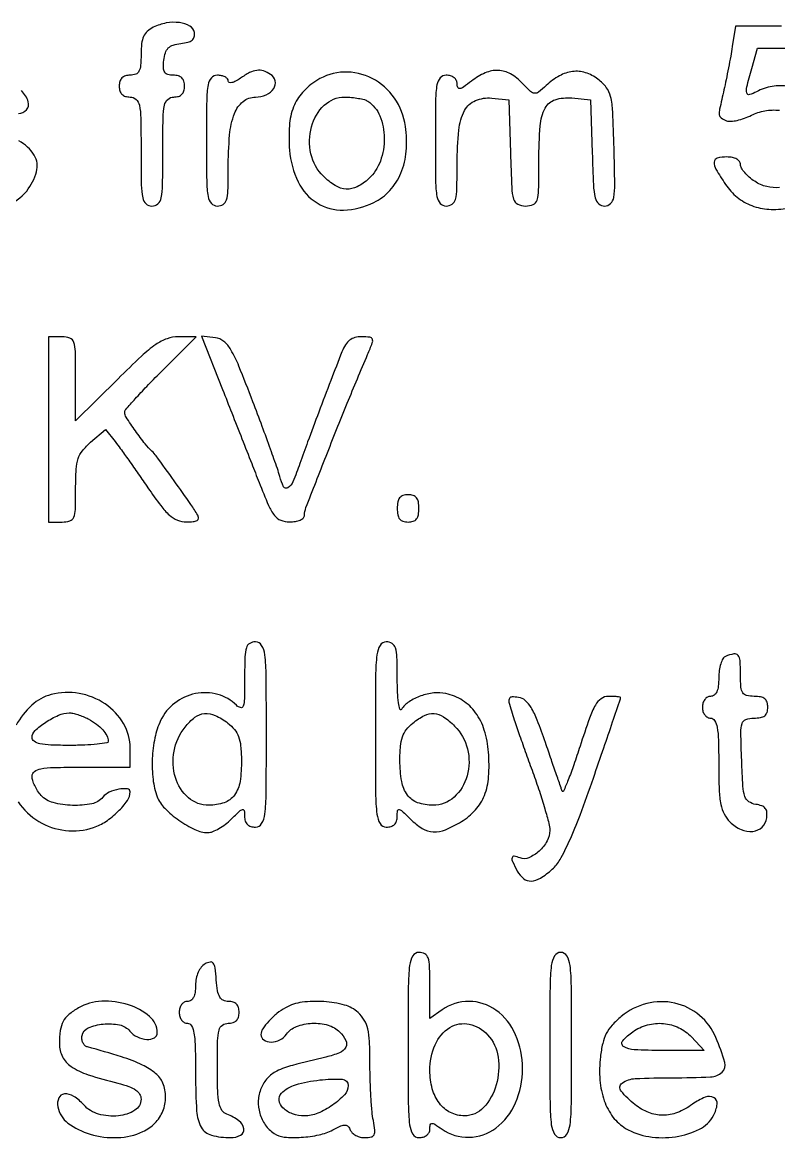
# Model space of a CAD drawing. Extents: x 23 to 201, y 13 to 268.
# Drawn here: x 96.46 to 108.2, y 75.89 to 93.21 of the extents above; entities that cross this region are included whole.
import ezdxf

# ---------------------------------------------------------------- set-up
doc = ezdxf.new("R2010")
doc.units = 0
doc.header["$MEASUREMENT"] = 0

msp = doc.modelspace()

# ---------------------------------------------------------------- linework, layer by layer
for points in [[(98.49555, 93.12786, 0.069107), (98.402598, 93.064882, 0.103128), (98.344809, 92.985918, 0.079277), (98.31434, 92.874973, 0.027458), (98.3052, 92.708672, -0.018729), (98.298699, 92.535176, -0.101471), (98.273055, 92.445034, -0.182393), (98.221987, 92.39928, -0.092701), (98.136, 92.3832, 0.072254), (98.062131, 92.372469, 0.124864), (98.0091, 92.3409, 0.124864), (97.977531, 92.287869, 0.072254), (97.9668, 92.214, 0.072254), (97.977531, 92.140131, 0.124864), (98.0091, 92.0871, 0.124864), (98.062131, 92.055531, 0.072254), (98.136, 92.0448, -0.186821), (98.228249, 92.009085, -0.160003), (98.27982, 91.9179, -0.045528), (98.301202, 91.717704, -0.003852), (98.3052, 91.1988, 0.003852), (98.309198, 90.679896, 0.045528), (98.33058, 90.4797, 0.160003), (98.382151, 90.388515, 0.186821), (98.4744, 90.3528, 0.186821), (98.566649, 90.388515, 0.160003), (98.61822, 90.4797, 0.045528), (98.639602, 90.679896, 0.003852), (98.6436, 91.1988, -0.003852), (98.647598, 91.717704, -0.045528), (98.66898, 91.9179, -0.160003), (98.720551, 92.009085, -0.186821), (98.8128, 92.0448, 0.072254), (98.886669, 92.055531, 0.124864), (98.9397, 92.0871, 0.124864), (98.971269, 92.140131, 0.072254), (98.982, 92.214, 0.072567), (98.971098, 92.288719, 0.128696), (98.938998, 92.34158, 0.125627), (98.884475, 92.372734, 0.067396), (98.807181, 92.3832, -0.063986), (98.720112, 92.394388, -0.189333), (98.67227, 92.429258, -0.140684), (98.652694, 92.495536, -0.030565), (98.659131, 92.61585, -0.047085), (98.684058, 92.733575, -0.123447), (98.728765, 92.806755, -0.121441), (98.803222, 92.850886, -0.044822), (98.923578, 92.875754, 0.035072), (99.032477, 92.896053, 0.105896), (99.099571, 92.929748, 0.158496), (99.131765, 92.978887, 0.113718), (99.134354, 93.044954, 0.219558), (99.062086, 93.14628, 0.097791), (98.903071, 93.199687, 0.077285), (98.697699, 93.19451, 0.06962)], [(99.846824, 92.336103, -0.029426), (99.773631, 92.291008, -0.068119), (99.713291, 92.268481, -0.143156), (99.674858, 92.270909, -0.315737), (99.6588, 92.293803, 0.182509), (99.645915, 92.327927, 0.090908), (99.609097, 92.35694, 0.070816), (99.554343, 92.376597, 0.050863), (99.4896, 92.3832, 0.212584), (99.396423, 92.341709, 0.142907), (99.345075, 92.23515, 0.038318), (99.324175, 91.999739, 0.002988), (99.3204, 91.368, 0.002988), (99.324175, 90.736261, 0.038318), (99.345075, 90.50085, 0.142907), (99.396423, 90.394291, 0.212584), (99.4896, 90.3528, 0.140051), (99.580064, 90.378646, 0.184597), (99.631476, 90.446397, 0.064287), (99.654147, 90.590876, 0.006813), (99.6588, 90.932376, -0.020675), (99.680473, 91.456294, -0.070132), (99.755849, 91.789109, -0.129156), (99.888588, 91.97518, -0.175329), (100.081025, 92.0448, 0.103796), (100.247486, 92.079732, 0.142257), (100.364277, 92.177372, 0.204024), (100.387073, 92.29633, 0.20068), (100.317315, 92.396291, 0.062689), (100.204069, 92.449633, 0.111008), (100.10177, 92.459264, 0.090025), (99.990774, 92.4241, 0.031171)], [(101.031441, 92.302606, 0.07099), (100.81153, 92.11713, 0.089612), (100.672731, 91.890564, 0.075842), (100.607909, 91.600015, 0.037005), (100.610141, 91.219299, 0.092769), (100.743807, 90.726463, 0.142326), (101.037663, 90.39982, 0.148979), (101.449894, 90.290311, 0.104953), (101.918171, 90.407525, 0.094843), (102.166512, 90.593792, 0.085938), (102.338895, 90.8647, 0.077348), (102.422189, 91.20382, 0.058323), (102.410642, 91.587966, 0.114447), (102.237443, 92.028665, 0.123208), (101.891509, 92.334065, 0.128915), (101.455509, 92.432319, 0.131793)], [(103.434909, 92.29246, -0.010926), (103.31262, 92.20052, -0.109252), (103.254161, 92.175447, -0.356195), (103.223456, 92.192095, -0.097709), (103.212, 92.25016, 0.119112), (103.199362, 92.302458, 0.107981), (103.163952, 92.34542, 0.095021), (103.109503, 92.373549, 0.071968), (103.0428, 92.3832, 0.212584), (102.949623, 92.341709, 0.142907), (102.898275, 92.23515, 0.038318), (102.877375, 91.999739, 0.002988), (102.8736, 91.368, 0.002988), (102.877375, 90.736261, 0.038318), (102.898275, 90.50085, 0.142907), (102.949623, 90.394291, 0.212584), (103.0428, 90.3528, 0.154493), (103.133884, 90.381632, 0.178348), (103.185411, 90.456197, 0.057401), (103.207601, 90.617128, 0.005587), (103.212, 91.010776, -0.024309), (103.237363, 91.532141, -0.097368), (103.328689, 91.836689, -0.173473), (103.495972, 91.989987, -0.1244), (103.748877, 92.028404), (104.0157, 92.0025), (104.039914, 91.17765, 0.003515), (104.059558, 90.637873, 0.05794), (104.088093, 90.460104, 0.208284), (104.152023, 90.381947, 0.119183), (104.272564, 90.3528, 0.100594), (104.392812, 90.37724, 0.224014), (104.453578, 90.445276, 0.067914), (104.477105, 90.598198, 0.004257), (104.481, 91.05573, -0.017867), (104.50043, 91.59927, -0.103297), (104.578685, 91.874179, -0.199004), (104.733817, 92.003453, -0.099499), (104.992334, 92.030309), (105.2847, 92.0025), (105.308914, 91.17765, 0.004248), (105.327775, 90.679462, 0.045971), (105.355491, 90.480209, 0.152577), (105.409637, 90.388411, 0.185864), (105.502126, 90.3528, 0.194036), (105.594026, 90.389859, 0.162547), (105.64308, 90.483648, 0.043268), (105.658341, 90.691907, 0.00333), (105.647112, 91.253355, 0.004525), (105.626907, 91.81895, 0.046146), (105.594888, 92.051226, 0.106365), (105.527635, 92.193656, 0.069377), (105.397815, 92.321875, 0.082809), (105.202554, 92.422394, 0.108636), (105.003429, 92.441117, 0.098683), (104.800622, 92.374044, 0.05854), (104.594582, 92.222843, -0.020161), (104.475971, 92.120954, -0.195886), (104.413629, 92.102857, -0.165973), (104.35093, 92.131863, -0.01359), (104.221968, 92.261869, 0.075812), (104.040059, 92.404593, 0.119334), (103.849971, 92.458512, 0.11319), (103.648998, 92.420574, 0.063716)], [(101.824585, 91.980055, -0.149579), (102.012128, 91.750546, -0.094419), (102.081344, 91.408872, -0.090076), (102.020577, 91.050734, -0.118813), (101.838552, 90.775466, -0.070686), (101.661312, 90.651883, -0.131465), (101.491019, 90.616241, -0.124024), (101.318811, 90.66987, -0.059247), (101.135455, 90.814255, -0.14133), (100.942327, 91.163942, -0.122278), (100.950547, 91.584335, -0.137663), (101.148616, 91.917398, -0.193764), (101.46628, 92.043505, -0.020929), (101.574644, 92.038436, -0.021673), (101.680935, 92.024332, -0.022007), (101.77148, 92.004153, -0.081543)], [(99.570893, 87.502749, -0.000027), (99.713418, 87.14023, -0.000019), (99.871995, 86.736775, -0.00002), (100.022463, 86.353861, -0.000043), (100.13759, 86.060777, 0.008266), (100.284453, 85.704245, 0.062482), (100.376661, 85.547618, 0.134577), (100.474242, 85.473993, 0.093444), (100.61055, 85.447427, 0.042386), (100.700295, 85.454495, 0.063801), (100.775391, 85.476965, 0.084874), (100.825855, 85.510571, 0.206343), (100.8432, 85.550811, -0.09279), (100.865343, 85.669103, -0.000932), (101.177647, 86.469632, -0.003405), (101.506123, 87.290514, -0.00426), (101.822558, 88.04745, 0.009418), (101.895014, 88.22592, 0.176277), (101.896079, 88.285579, 0.292576), (101.857935, 88.315825, 0.025293), (101.728037, 88.3224, 0.065242), (101.624714, 88.30886, 0.098548), (101.543535, 88.268937, 0.089649), (101.478712, 88.197724, 0.046184), (101.424227, 88.08975, 0.002172), (101.25102, 87.644093, 0.001614), (101.063486, 87.150535, 0.001615), (100.891514, 86.688975, 0.004236), (100.77197, 86.356282, -0.014088), (100.662856, 86.070442, -0.150883), (100.58453, 85.97599, -0.445737), (100.517555, 85.993782, -0.056718), (100.458401, 86.151311, 0.022536), (100.421273, 86.275293, 0.002127), (100.31531, 86.574572, 0.00272), (100.185447, 86.930354, 0.002138), (100.040964, 87.314561, 0.004951), (99.823871, 87.867913, 0.036755), (99.699056, 88.121585, 0.087616), (99.589496, 88.250213, 0.143005), (99.458828, 88.306449), (99.244505, 88.332799)], [(96.867, 86.8842), (96.867, 85.446), (97.0785, 85.446, 0.07419), (97.200106, 85.464144, 0.225602), (97.26023, 85.519041, 0.089941), (97.285392, 85.638483, 0.007058), (97.29, 85.964907, -0.013317), (97.297975, 86.26429, -0.065009), (97.328774, 86.430615, -0.093229), (97.395832, 86.5537, -0.04407), (97.522559, 86.683645), (97.755117, 86.883477), (97.903597, 86.693489, -0.009495), (97.98326, 86.587467, -0.002162), (98.11398, 86.404776, -0.002237), (98.262874, 86.192768, -0.002174), (98.411289, 85.977429, 0.011556), (98.610103, 85.700243, 0.050168), (98.747171, 85.5518, 0.086389), (98.869939, 85.476087, 0.092511), (99.008143, 85.448679, 0.024726), (99.115402, 85.452775, 0.110436), (99.175021, 85.471715, 0.248448), (99.195772, 85.505096, 0.148723), (99.185039, 85.55175, 0.022381), (99.079555, 85.717717, 0.002453), (98.818652, 86.086417, 0.001305), (98.541967, 86.471252, 0.055699), (98.474275, 86.5458, -0.047212), (98.369281, 86.657565, -0.011524), (98.21882, 86.86102, -0.00688), (98.073171, 87.073932, -0.147608), (98.0514, 87.146071, -0.179684), (98.067879, 87.190446, -0.004346), (98.214716, 87.357918, -0.008939), (98.394304, 87.552086, -0.005893), (98.607368, 87.769162), (99.163336, 88.3224), (98.88419, 88.3224, 0.086733), (98.708865, 88.291757, 0.065901), (98.535295, 88.201906, 0.036026), (98.313165, 88.021796, 0.007282), (97.947522, 87.668735), (97.29, 87.015069), (97.29, 87.668735, 0.004741), (97.285979, 88.092755, 0.073623), (97.262007, 88.235883, 0.227785), (97.200976, 88.299986, 0.090751), (97.0785, 88.3224), (96.867, 88.3224)], [(102.2814, 85.6575, 0.044917), (102.290407, 85.557438, 0.124434), (102.31947, 85.493588, 0.149477), (102.371477, 85.458061, 0.07578), (102.4506, 85.446, 0.07578), (102.529723, 85.458061, 0.149477), (102.58173, 85.493588, 0.124434), (102.610793, 85.557438, 0.044917), (102.6198, 85.6575, 0.044917), (102.610793, 85.757562, 0.124434), (102.58173, 85.821413, 0.149477), (102.529723, 85.856939, 0.07578), (102.4506, 85.869, 0.07578), (102.371477, 85.856939, 0.149477), (102.31947, 85.821413, 0.124434), (102.290407, 85.757562, 0.044917)], [(99.9126, 83.028857, -0.004822), (99.90945, 82.702216, -0.067522), (99.89145, 82.586357, -0.401979), (99.850679, 82.563153, -0.135414), (99.785199, 82.600315, 0.129731), (99.495871, 82.768819, 0.117764), (99.149688, 82.780909, 0.114696), (98.828341, 82.634335, 0.118399), (98.609038, 82.362457, 0.060293), (98.519679, 82.095161, 0.039556), (98.479765, 81.772601, 0.039652), (98.491162, 81.449124, 0.062291), (98.556891, 81.179246, 0.104859), (98.672416, 80.999911, 0.044064), (98.89273, 80.813779, 0.044044), (99.141227, 80.669713, 0.109252), (99.345395, 80.624116, 0.097152), (99.418067, 80.638214, 0.034456), (99.51367, 80.684891, 0.032642), (99.614276, 80.752012, 0.032961), (99.704945, 80.831455, -0.006402), (99.834301, 80.957539, -0.140625), (99.880629, 80.98168, -0.431153), (99.906134, 80.963732, -0.035882), (99.9126, 80.873755, 0.075873), (99.923518, 80.802218, 0.124127), (99.955392, 80.750219, 0.122128), (100.008546, 80.719015, 0.072074), (100.0818, 80.7084, 0.263491), (100.177276, 80.762468, 0.106183), (100.227362, 80.909325, 0.027391), (100.247539, 81.232567, 0.001893), (100.251, 82.1466, 0.001893), (100.247539, 83.060633, 0.027391), (100.227362, 83.383875, 0.106183), (100.177276, 83.530732, 0.263491), (100.0818, 83.5848, 0.135619), (99.991554, 83.559863, 0.186149), (99.940187, 83.494157, 0.066675), (99.917346, 83.354652, 0.007284)], [(101.943, 82.1466, 0.001893), (101.946461, 81.232567, 0.027391), (101.966638, 80.909325, 0.106183), (102.016724, 80.762468, 0.263491), (102.1122, 80.7084, 0.072074), (102.185454, 80.719015, 0.122128), (102.238608, 80.750219, 0.124127), (102.270482, 80.802218, 0.075873), (102.2814, 80.873755, -0.035882), (102.287866, 80.963732, -0.431153), (102.313371, 80.98168, -0.140625), (102.359699, 80.957539, -0.006402), (102.489055, 80.831455, 0.058528), (102.67152, 80.687348, 0.126487), (102.841204, 80.634874, 0.11064), (103.030262, 80.667736, 0.038779), (103.277559, 80.793355, 0.072573), (103.497166, 80.975498, 0.090552), (103.63609, 81.200632, 0.076186), (103.701095, 81.491064, 0.037004), (103.698859, 81.872301, 0.054357), (103.633537, 82.214822, 0.083103), (103.498805, 82.484806, 0.093476), (103.297505, 82.674484, 0.088497), (103.037138, 82.782344, 0.081506), (102.851092, 82.792316, 0.058476), (102.647801, 82.745592, 0.059803), (102.466453, 82.655246, 0.100436), (102.346145, 82.535785, -0.640053), (102.322158, 82.539573, -0.035886), (102.301868, 82.63779, -0.022182), (102.287543, 82.800862, -0.010249), (102.282695, 83.01375, 0.007008), (102.277232, 83.349251, 0.065052), (102.254146, 83.492107, 0.184423), (102.202592, 83.559239, 0.138669), (102.1122, 83.5848, 0.263491), (102.016724, 83.530732, 0.106183), (101.966638, 83.383875, 0.027391), (101.946461, 83.060633, 0.001893)], [(107.37855, 83.359571, 0.172505), (107.337835, 83.323487, 0.048881), (107.303864, 83.244526, 0.043052), (107.280578, 83.141627, 0.034139), (107.2728, 83.02785, -0.026615), (107.265784, 82.896139, -0.076965), (107.242365, 82.808125, -0.129146), (107.202282, 82.75759, -0.162243), (107.1459, 82.7388, 0.130775), (107.097191, 82.725839, 0.10214), (107.056012, 82.68945, 0.08892), (107.028464, 82.634692, 0.072314), (107.019, 82.5696, 0.072314), (107.028464, 82.504508, 0.08892), (107.056012, 82.44975, 0.10214), (107.097191, 82.413361, 0.130775), (107.1459, 82.4004, -0.266366), (107.209517, 82.363921, -0.088943), (107.247918, 82.2594, -0.037256), (107.267925, 82.060386, -0.00643), (107.2728, 81.6813, 0.007996), (107.279186, 81.282036, 0.040217), (107.304209, 81.060297, 0.072032), (107.356102, 80.911986, 0.076398), (107.447202, 80.787798, 0.093728), (107.619106, 80.670573, 0.130725), (107.80224, 80.642595, 0.165306), (107.946044, 80.709597, 0.16797), (108.018077, 80.849907, 0.059678), (108.020061, 80.939092, 0.145457), (107.995561, 80.999404, 0.138084), (107.941037, 81.038463, 0.051643), (107.848877, 81.061407, -0.112143), (107.739807, 81.10298, -0.169523), (107.679094, 81.183271, -0.062582), (107.648674, 81.344415, -0.005978), (107.628791, 81.74475, -0.004313), (107.616197, 82.178293, -0.075888), (107.634509, 82.3172, -0.243183), (107.693398, 82.379201, -0.083703), (107.819141, 82.4004, 0.04336), (107.921445, 82.409288, 0.12395), (107.986168, 82.43819, 0.15115), (108.022022, 82.490135, 0.076178), (108.0342, 82.5696, 0.07578), (108.022139, 82.648723, 0.149477), (107.986612, 82.70073, 0.124434), (107.922762, 82.729793, 0.044917), (107.8227, 82.7388, -0.05449), (107.705244, 82.751639, -0.201266), (107.645569, 82.79379, -0.124134), (107.617545, 82.880797, -0.016149), (107.6112, 83.0772, 0.015255), (107.604603, 83.293363, 0.158338), (107.572424, 83.375092, 0.275711), (107.508126, 83.398097, 0.0473)], [(104.054264, 82.51146, 0.008667), (104.097663, 82.376686, 0.001634), (104.182, 82.132165, 0.001746), (104.282462, 81.847158, 0.0016), (104.387864, 81.5544, -0.007215), (104.488027, 81.266075, -0.008907), (104.572671, 80.994472, -0.007561), (104.636016, 80.764852, -0.063006), (104.649782, 80.658062, -0.127957), (104.607353, 80.493389, -0.079348), (104.48342, 80.335364, -0.08509), (104.326432, 80.23305, -0.19601), (104.188051, 80.230184, 0.048688), (104.097066, 80.255278, 0.404486), (104.064896, 80.233415, 0.162475), (104.072059, 80.17248, 0.013065), (104.145577, 80.026038, 0.101941), (104.242949, 79.909153, 0.182563), (104.360316, 79.871313, 0.128133), (104.505079, 79.91675, 0.040946), (104.687414, 80.05275, 0.084939), (104.809355, 80.20397, 0.021342), (104.952265, 80.487784, 0.016488), (105.120036, 80.894984, 0.006372), (105.326632, 81.469683, 0.000501), (105.488949, 81.941479, 0.000816), (105.625636, 82.342204, 0.000082), (105.747249, 82.700847, 0.081873), (105.75, 82.717533, 0.369315), (105.742784, 82.72597, 0.011453), (105.694085, 82.732474, 0.017338), (105.632631, 82.737105, 0.010485), (105.55965, 82.738533, 0.15656), (105.448223, 82.702594, 0.10827), (105.358972, 82.603362, 0.044841), (105.266299, 82.399776, 0.006391), (105.119728, 81.964449, -0.005673), (105.022027, 81.672885, -0.010695), (104.935525, 81.440305, -0.007566), (104.863386, 81.266092, -0.681437), (104.843119, 81.266766, -0.002097), (104.824346, 81.32034, -0.000081), (104.755583, 81.519346, -0.000144), (104.674319, 81.754875, -0.000102), (104.583092, 82.0197, 0.009272), (104.455141, 82.370127, 0.041661), (104.359917, 82.566302, 0.078692), (104.269599, 82.675236, 0.14568), (104.166134, 82.72296, 0.036304), (104.063646, 82.730173, 0.277286), (104.023994, 82.706227, 0.181232), (104.016854, 82.650737, 0.015896)], [(97.485912, 82.387735, -0.036535), (97.612819, 82.308603, -0.052617), (97.710861, 82.219848, -0.062987), (97.774025, 82.128333, -0.114979), (97.796305, 82.04085, -0.376849), (97.775038, 82.01562, -0.010671), (97.623261, 81.996038, -0.016689), (97.432367, 81.981965, -0.010055), (97.2054, 81.9774, -0.008627), (96.903283, 81.982613, -0.043082), (96.735197, 82.002986, -0.09734), (96.645329, 82.041065, -0.248942), (96.6132, 82.101598, -0.209555), (96.659117, 82.206346, -0.040478), (96.825954, 82.3368, -0.042624), (97.023815, 82.444254, -0.095766), (97.189812, 82.481613, -0.062676), (97.245165, 82.476351, -0.02177), (97.322707, 82.455433, -0.02123), (97.406994, 82.424716, -0.02315)], [(99.652416, 82.323567, -0.056414), (99.756145, 82.223373, -0.084899), (99.818552, 82.114537, -0.06399), (99.851547, 81.969329, -0.020106), (99.863916, 81.746381, -0.041706), (99.841405, 81.416556, -0.119414), (99.754817, 81.205437, -0.15282), (99.596737, 81.087595, -0.084524), (99.357138, 81.0468, -0.180777), (99.039988, 81.165341, -0.141083), (98.838393, 81.476355, -0.12166), (98.81678, 81.886465, -0.119828), (98.98814, 82.262091, -0.062594), (99.14133, 82.41341, -0.141418), (99.291795, 82.472334, -0.134025), (99.456024, 82.443436, -0.05373)], [(103.173545, 82.277345, -0.137872), (103.372735, 81.922394, -0.126782), (103.366508, 81.50316, -0.142553), (103.164101, 81.173222, -0.18645), (102.836862, 81.0468, -0.085187), (102.599029, 81.087617, -0.15022), (102.44035, 81.205302, -0.117445), (102.351131, 81.415954, -0.041727), (102.3237, 81.744077, -0.020206), (102.332643, 81.965289, -0.062894), (102.363162, 82.111018, -0.083166), (102.423108, 82.221271, -0.056605), (102.523422, 82.323275, -0.049456), (102.705734, 82.443196, -0.139271), (102.853696, 82.47415, -0.134616), (102.998998, 82.423053, -0.044935)], [(102.4506, 77.3244, 0.001893), (102.454061, 76.410367, 0.027391), (102.474238, 76.087125, 0.106183), (102.524324, 75.940268, 0.263491), (102.6198, 75.8862, 0.072032), (102.686163, 75.89581, 0.093715), (102.740677, 75.923812, 0.106797), (102.77629, 75.966385, 0.121548), (102.789, 76.017897, -0.047099), (102.795596, 76.087766, -0.36009), (102.819196, 76.107294, -0.144431), (102.863703, 76.094164, -0.009314), (102.977024, 76.017897, 0.160013), (103.395672, 75.891289, 0.156567), (103.812116, 76.035922, 0.131204), (104.118247, 76.426323, 0.101365), (104.2272, 76.958232, 0.102073), (104.118674, 77.484302, 0.13431), (103.814194, 77.865553, 0.158114), (103.398112, 78.001703, 0.154619), (102.977024, 77.869503), (102.789, 77.737806), (102.789, 78.250203, 0.008324), (102.784057, 78.547084, 0.071533), (102.760866, 78.6774, 0.188441), (102.709588, 78.739346, 0.12739), (102.6198, 78.7626, 0.263491), (102.524324, 78.708532, 0.106183), (102.474238, 78.561675, 0.027391), (102.454061, 78.238433, 0.001893)], [(104.6502, 77.3244, 0.001893), (104.653661, 76.410367, 0.027391), (104.673838, 76.087125, 0.106183), (104.723924, 75.940268, 0.263491), (104.8194, 75.8862, 0.263491), (104.914876, 75.940268, 0.106183), (104.964962, 76.087125, 0.027391), (104.985139, 76.410367, 0.001893), (104.9886, 77.3244, 0.001893), (104.985139, 78.238433, 0.027391), (104.964962, 78.561675, 0.106183), (104.914876, 78.708532, 0.263491), (104.8194, 78.7626, 0.263491), (104.723924, 78.708532, 0.106183), (104.673838, 78.561675, 0.027391), (104.653661, 78.238433, 0.001893)], [(99.29925, 78.583869, 0.096815), (99.239244, 78.532663, 0.063351), (99.191969, 78.454648, 0.056729), (99.16148, 78.357781, 0.047935), (99.1512, 78.250796, -0.034648), (99.143604, 78.141306, -0.083147), (99.119297, 78.063949, -0.125984), (99.078996, 78.018094, -0.150915), (99.0243, 78.0012, 0.130775), (98.975591, 77.988239, 0.10214), (98.934412, 77.95185, 0.08892), (98.906864, 77.897092, 0.072314), (98.8974, 77.832, 0.072314), (98.906864, 77.766908, 0.08892), (98.934412, 77.71215, 0.10214), (98.975591, 77.675761, 0.130775), (99.0243, 77.6628, -0.279987), (99.088685, 77.623679, -0.080583), (99.126698, 77.508196, -0.033751), (99.146462, 77.288447, -0.005556), (99.1512, 76.862077, 0.014555), (99.167623, 76.298017, 0.113127), (99.240805, 76.046842, 0.203257), (99.397264, 75.925179, 0.065063), (99.695538, 75.8862, 0.123022), (99.85156, 75.925178, 0.32013), (99.900362, 76.023301, 0.196425), (99.824307, 76.148464, 0.070969), (99.63765, 76.249266, -0.162374), (99.561636, 76.310159, -0.093886), (99.517059, 76.419777, -0.042543), (99.494962, 76.612807, -0.007235), (99.4896, 76.983345, -0.005319), (99.49394, 77.391291, -0.055753), (99.516017, 77.556718, -0.176421), (99.567566, 77.63316, -0.158365), (99.6588, 77.6628, 0.072254), (99.732669, 77.673531, 0.124864), (99.7857, 77.7051, 0.124864), (99.817269, 77.758131, 0.072254), (99.828, 77.832, 0.072032), (99.817416, 77.905086, 0.121387), (99.786308, 77.958274, 0.1239), (99.734584, 77.990231, 0.076875), (99.663664, 78.0012, -0.107454), (99.581538, 78.019056, -0.157131), (99.527304, 78.068564, -0.090073), (99.49369, 78.163732, -0.020485), (99.473314, 78.334273, 0.012024), (99.454099, 78.522017, 0.121322), (99.42606, 78.594846, 0.29905), (99.379089, 78.613643, 0.078384)], [(97.3323, 77.900108, 0.044345), (97.183215, 77.797129, 0.097834), (97.096288, 77.690212, 0.08886), (97.051798, 77.551481, 0.032109), (97.037495, 77.344181, 0.12148), (97.08597, 77.143568, 0.125182), (97.221845, 76.991105, 0.070229), (97.482862, 76.863868, 0.016994), (97.94565, 76.731115, -0.022293), (98.115587, 76.680414, -0.066914), (98.223441, 76.625877, -0.107281), (98.283611, 76.561968, -0.136214), (98.3052, 76.48419, -0.259181), (98.209271, 76.31156, -0.11424), (97.953881, 76.224396, -0.094897), (97.645797, 76.251521, -0.14046), (97.4169, 76.3938, 0.065443), (97.259607, 76.52751, 0.162346), (97.11501, 76.564732, 0.281392), (97.02759, 76.502516, 0.149231), (97.012819, 76.365495, 0.185995), (97.170185, 76.112625, 0.090891), (97.514843, 75.93969, 0.080725), (97.941886, 75.88704, 0.097582), (98.33419, 75.980129, 0.093097), (98.519967, 76.110855, 0.096164), (98.643119, 76.298736, 0.09745), (98.68602, 76.516881, 0.098467), (98.642791, 76.734152, 0.124302), (98.531508, 76.883607, 0.059257), (98.327724, 77.012808, 0.036095), (98.000437, 77.141454, 0.010209), (97.474098, 77.293911, -0.125573), (97.433507, 77.316688, -0.092705), (97.403252, 77.358647, -0.08298), (97.387884, 77.413272, -0.074127), (97.390201, 77.472194, -0.250706), (97.486667, 77.591833, -0.077554), (97.718572, 77.650094, -0.073069), (97.971879, 77.636264, -0.171052), (98.13245, 77.540178, 0.108616), (98.247562, 77.450527, 0.096695), (98.394631, 77.41258, 0.136112), (98.511618, 77.437617, 0.282593), (98.557705, 77.51475, 0.217375), (98.437938, 77.768926, 0.099749), (98.109975, 77.949596, 0.087291), (97.694477, 78.004146, 0.118614)], [(100.5471, 77.90351, 0.046628), (100.41522, 77.814501, 0.036021), (100.289313, 77.695097, 0.035349), (100.193325, 77.573745, 0.150765), (100.1664, 77.486482, 0.254851), (100.211591, 77.403578, 0.147502), (100.323663, 77.371382, 0.110732), (100.461264, 77.40414, 0.127054), (100.563755, 77.491705, -0.150097), (100.719026, 77.612664, -0.080751), (100.958936, 77.661969, -0.078893), (101.20819, 77.632945, -0.128708), (101.390834, 77.52608, -0.081318), (101.484415, 77.395859, -0.246339), (101.482065, 77.290121, -0.170966), (101.385648, 77.204379, -0.03969), (101.175846, 77.137436, 0.006996), (100.658519, 77.008907, 0.047426), (100.411358, 76.918044, 0.097156), (100.268675, 76.811638, 0.086116), (100.169428, 76.654909, 0.085203), (100.125654, 76.461615, 0.082563), (100.148053, 76.262542, 0.083997), (100.232928, 76.084293, 0.092782), (100.369415, 75.950945, 0.126996), (100.528104, 75.895508, 0.035821), (100.792258, 75.89238, 0.036752), (101.068984, 75.929471, 0.068649), (101.281407, 76.005521, -0.014974), (101.408914, 76.06726, -0.10612), (101.475784, 76.08148, -0.215095), (101.519411, 76.061701, -0.088985), (101.553702, 76.005, 0.11604), (101.58463, 75.959545, 0.065589), (101.639487, 75.921097, 0.059945), (101.708566, 75.895051, 0.060278), (101.78172, 75.8862, 0.054104), (101.878751, 75.89673, 0.228597), (101.923502, 75.93187, 0.145166), (101.935235, 76.001336, 0.019105), (101.911275, 76.150575, -0.027146), (101.89083, 76.292456, -0.007291), (101.873932, 76.5196, -0.007364), (101.862284, 76.778579, -0.007555), (101.8584, 77.035579, 0.009984), (101.851518, 77.38021, 0.047387), (101.825062, 77.575519, 0.079708), (101.770009, 77.710055, 0.068425), (101.673248, 77.828704, 0.121861), (101.464568, 77.944747, 0.049702), (101.142125, 77.998653, 0.049326), (100.805152, 77.987784, 0.092686)], [(105.759833, 77.76755, 0.034193), (105.617913, 77.631581, 0.065077), (105.527697, 77.502084, 0.062455), (105.471585, 77.350145, 0.029203), (105.435907, 77.143082, 0.046917), (105.42917, 76.778473, 0.065846), (105.495934, 76.460232, 0.076189), (105.631407, 76.206475, 0.099015), (105.827175, 76.030943, 0.095362), (106.187571, 75.902072, 0.074624), (106.603816, 75.900285, 0.080344), (106.971762, 76.016132, 0.154726), (107.190894, 76.229633, 0.086183), (107.249591, 76.407083, 0.316829), (107.199331, 76.506982, 0.223918), (107.063036, 76.513863, 0.057225), (106.864408, 76.404202, -0.059992), (106.630407, 76.27669, -0.093853), (106.405968, 76.233075, -0.097895), (106.187939, 76.275093, -0.070356), (105.972909, 76.39994, -0.053573), (105.757279, 76.610524, -0.434172), (105.773159, 76.732904, -0.145148), (105.976526, 76.803531, -0.011494), (106.5537, 76.8168, 0.010484), (107.146634, 76.829234, 0.177228), (107.324528, 76.90293, 0.286329), (107.36669, 77.05557, 0.026893), (107.23021, 77.438946, 0.120061), (106.975515, 77.784799, 0.119867), (106.590136, 77.974999, 0.117535), (106.154269, 77.968841, 0.112344)], [(103.685338, 77.484718, -0.149493), (103.848127, 77.137832, -0.105371), (103.818674, 76.705225, -0.116908), (103.622325, 76.354779, -0.209834), (103.325788, 76.2246, -0.117699), (103.110469, 76.275998, -0.11301), (102.937833, 76.419559, -0.097024), (102.826768, 76.64453, -0.066383), (102.789, 76.927748, -0.100867), (102.870689, 77.328563, -0.154383), (103.099605, 77.595725, -0.193339), (103.400206, 77.648574, -0.158123)], [(106.8498, 77.4513), (107.048494, 77.2398), (106.399247, 77.2398, -0.011466), (105.960256, 77.249868, -0.130092), (105.796012, 77.301503, -0.456547), (105.782596, 77.389732, -0.063615), (105.938024, 77.531103, -0.087602), (106.16502, 77.636931, -0.087422), (106.414699, 77.658733, -0.08877), (106.653604, 77.594058, -0.094064)], [(101.52, 76.69604, -0.18885), (101.46359, 76.552016, -0.054177), (101.279496, 76.391869, -0.053381), (101.049821, 76.266089, -0.098914), (100.84215, 76.2246, -0.085593), (100.65584, 76.256729, -0.108764), (100.508191, 76.34893, -0.162944), (100.447846, 76.466893, -0.238156), (100.483627, 76.575667, -0.126528), (100.705218, 76.706598, -0.041606), (101.079379, 76.781975, -0.041267), (101.427227, 76.793508, -0.399833)]]:
    msp.add_lwpolyline(points, format="xyb", close=True)
for points in [[(108.249533, 93.1446), (107.534267, 93.1446), (107.483679, 92.82735, -0.005551), (107.458569, 92.680391, -0.002956), (107.424409, 92.499095, -0.002942), (107.38732, 92.31427, -0.004573), (107.352946, 92.155387, 0.003072), (107.287069, 91.85526, 0.074751), (107.281894, 91.770118, 0.226631), (107.310727, 91.721383, 0.05616), (107.395362, 91.677471, 0.11174), (107.460136, 91.668088, 0.033915), (107.558914, 91.682665, 0.03209), (107.670687, 91.71462, 0.030038), (107.780029, 91.761195, -0.071398), (107.988471, 91.830314, -0.06626), (108.213469, 91.840513, -0.068017)], [(108.354224, 92.207422, 0.087881), (108.10325, 92.209643, 0.081413), (107.859438, 92.126423, -0.055072), (107.74868, 92.08201, -0.434396), (107.706508, 92.107766, -0.112915), (107.708552, 92.200824, -0.006013), (107.784848, 92.48895), (107.872953, 92.8062), (108.418877, 92.8062, 0.007501)], [(96.402831, 91.791, 0.214819), (96.527803, 91.84729, 0.262655), (96.554205, 91.970752, 0.122108), (96.448484, 92.144728, 0.058606)], [(96.204392, 90.356086, 0.146441), (96.530085, 90.585403, 0.099154), (96.682298, 90.885907, 0.207151), (96.647083, 91.140711, 0.136918), (96.409792, 91.363013, 0.037272)], [(108.215625, 90.641043, -0.09141), (108.017888, 90.653884, -0.083412), (107.830668, 90.736058, -0.034328), (107.74668, 90.79973, -0.038587), (107.675669, 90.872037, -0.042042), (107.626131, 90.942136, -0.133575), (107.6112, 90.99703, 0.163941), (107.595523, 91.043559, 0.104101), (107.551873, 91.081333, 0.07831), (107.484192, 91.106008, 0.048363), (107.3997, 91.1142, 0.061406), (107.249615, 91.095698, 0.330239), (107.200498, 91.03589, 0.147874), (107.228029, 90.925303, 0.01418), (107.37855, 90.688375, 0.073148), (107.560561, 90.489187, 0.080023), (107.787061, 90.358089, 0.076737), (108.051429, 90.30124, 0.060417), (108.34413, 90.319426, 0.067706)], [(96.397076, 81.10104, 0.107833), (96.717026, 80.797353, 0.10905), (97.131251, 80.656743, 0.107608), (97.568323, 80.702533, 0.068681), (97.757702, 80.795401, 0.044791), (97.946897, 80.949208, 0.045074), (98.092455, 81.119035, 0.155872), (98.136, 81.255323, 0.388031), (98.092405, 81.30304, 0.070324), (97.961466, 81.296461, 0.058323), (97.81191, 81.249026, 0.114097), (97.713, 81.1737, -0.17175), (97.54028, 81.070661, -0.05673), (97.241547, 81.045397, -0.056529), (96.939533, 81.088545, -0.146123), (96.753212, 81.201511, -0.039834), (96.699626, 81.271138, -0.033667), (96.654329, 81.352309, -0.035013), (96.623116, 81.43238, -0.075569), (96.6132, 81.497611, -0.236519), (96.649905, 81.570864, -0.115051), (96.748246, 81.613923, -0.040594), (96.947906, 81.634452, -0.005329), (97.3746, 81.639), (98.136, 81.639), (98.136, 81.933765, 0.132843), (98.032981, 82.314668, 0.111991), (97.746992, 82.620837, 0.106086), (97.342364, 82.784815, 0.108321), (96.9093, 82.766549, 0.12197), (96.607871, 82.601605, 0.082127), (96.365134, 82.291074, 0.078393)]]:
    msp.add_lwpolyline(points, format="xyb")

doc.saveas('drawing.dxf')
